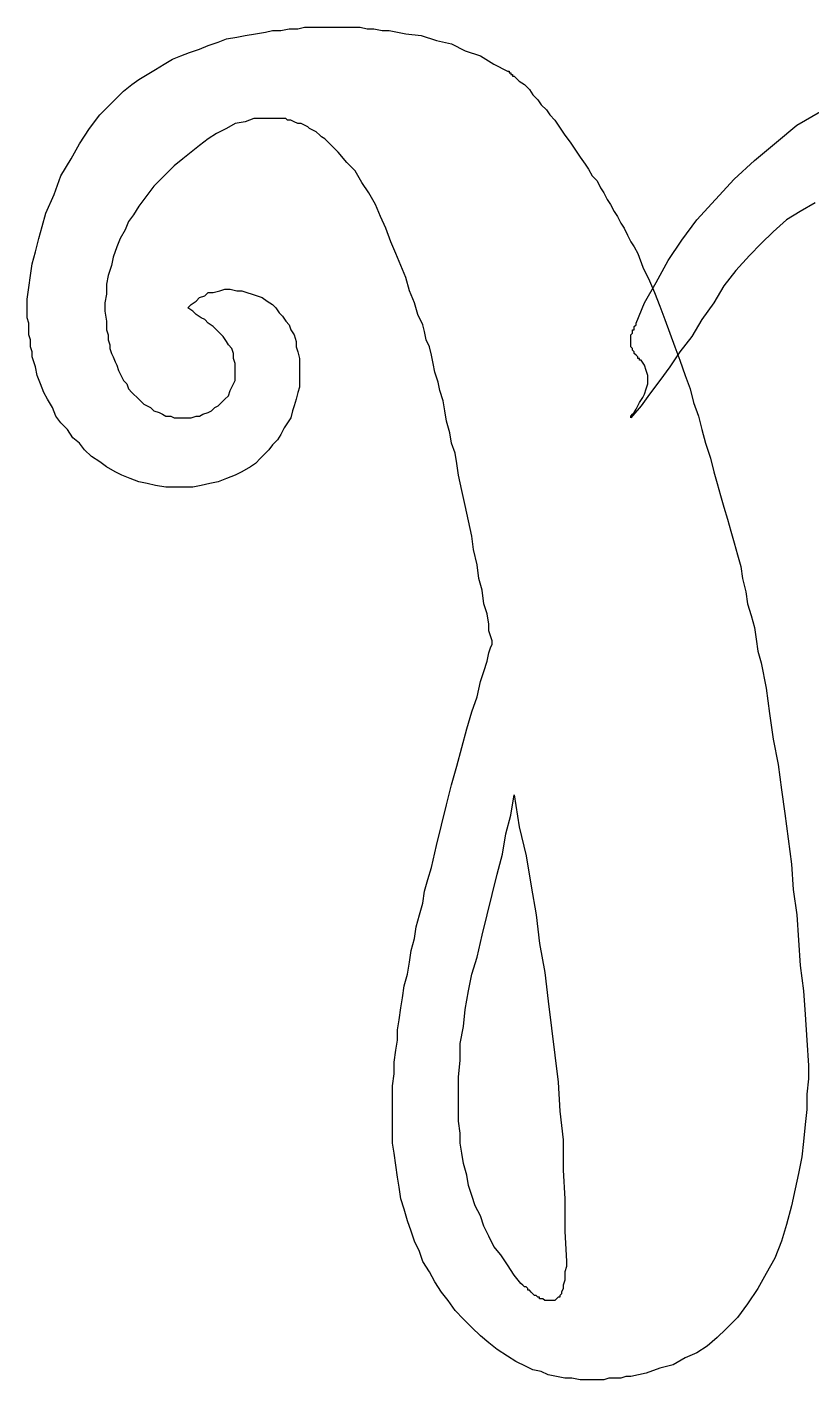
# Model space of a CAD drawing. Extents: x -3.57 to 4.11, y -0.34 to 0.79.
# Drawn here: x 1.464 to 1.917, y -0.034 to 0.747 of the extents above; entities that cross this region are included whole.
import ezdxf

# ---------------------------------------------------------------- set-up
doc = ezdxf.new("R2010")
doc.units = 0

msp = doc.modelspace()

# ---------------------------------------------------------------- linework, layer by layer
at = {"color": 0}
for p, q in [((1.585449, 0.741211, 0.5), (1.590332, 0.742188, 0.5)), ((1.590332, 0.742188, 0.5), (1.596191, 0.743164, 0.5)), ((1.596191, 0.743164, 0.5), (1.602051, 0.744141, 0.5)), ((1.602051, 0.744141, 0.5), (1.605957, 0.745117, 0.5)), ((1.605957, 0.745117, 0.5), (1.61084, 0.745117, 0.5)), ((1.61084, 0.745117, 0.5), (1.615723, 0.746094, 0.5)), ((1.615723, 0.746094, 0.5), (1.620605, 0.746094, 0.5)), ((1.620605, 0.746094, 0.5), (1.624512, 0.74707, 0.5)), ((1.624512, 0.74707, 0.5), (1.629395, 0.74707, 0.5)), ((1.629395, 0.74707, 0.5), (1.634277, 0.74707, 0.5)), ((1.634277, 0.74707, 0.5), (1.63916, 0.74707, 0.5)), ((1.63916, 0.74707, 0.5), (1.644043, 0.74707, 0.5)), ((1.644043, 0.74707, 0.5), (1.647949, 0.74707, 0.5)), ((1.647949, 0.74707, 0.5), (1.651855, 0.74707, 0.5)), ((1.651855, 0.74707, 0.5), (1.656738, 0.74707, 0.5)), ((1.656738, 0.74707, 0.5), (1.660645, 0.746094, 0.5)), ((1.660645, 0.746094, 0.5), (1.664551, 0.746094, 0.5)), ((1.664551, 0.746094, 0.5), (1.669434, 0.745117, 0.5)), ((1.669434, 0.745117, 0.5), (1.67334, 0.745117, 0.5)), ((1.67334, 0.745117, 0.5), (1.683105, 0.743164, 0.5)), ((1.683105, 0.743164, 0.5), (1.691895, 0.742188, 0.5)), ((1.691895, 0.742188, 0.5), (1.700684, 0.739258, 0.5)), ((1.558105, 0.732422, 0.5), (1.563965, 0.734375, 0.5)), ((1.563965, 0.734375, 0.5), (1.568848, 0.736328, 0.5)), ((1.568848, 0.736328, 0.5), (1.574707, 0.738281, 0.5)), ((1.574707, 0.738281, 0.5), (1.57959, 0.740234, 0.5)), ((1.57959, 0.740234, 0.5), (1.585449, 0.741211, 0.5)), ((1.700684, 0.739258, 0.5), (1.709473, 0.737305, 0.5)), ((1.709473, 0.737305, 0.5), (1.717285, 0.733398, 0.5)), ((1.543457, 0.725586, 0.5), (1.54834, 0.728516, 0.5)), ((1.54834, 0.728516, 0.5), (1.553223, 0.730469, 0.5)), ((1.553223, 0.730469, 0.5), (1.558105, 0.732422, 0.5)), ((1.717285, 0.733398, 0.5), (1.726074, 0.730469, 0.5)), ((1.726074, 0.730469, 0.5), (1.733887, 0.725586, 0.5)), ((1.528809, 0.716797, 0.5), (1.533691, 0.719727, 0.5)), ((1.533691, 0.719727, 0.5), (1.538574, 0.722656, 0.5)), ((1.538574, 0.722656, 0.5), (1.543457, 0.725586, 0.5)), ((1.733887, 0.725586, 0.5), (1.741699, 0.72168, 0.5)), ((1.741699, 0.72168, 0.5), (1.741699, 0.72168, 0.5)), ((1.741699, 0.72168, 0.5), (1.741699, 0.72168, 0.5)), ((1.741699, 0.72168, 0.5), (1.742676, 0.72168, 0.5)), ((1.742676, 0.72168, 0.5), (1.742676, 0.720703, 0.5)), ((1.742676, 0.720703, 0.5), (1.742676, 0.720703, 0.5)), ((1.742676, 0.720703, 0.5), (1.743652, 0.720703, 0.5)), ((1.743652, 0.720703, 0.5), (1.743652, 0.719727, 0.5)), ((1.743652, 0.720703, 0.5), (1.743652, 0.720703, 0.5)), ((1.743652, 0.719727, 0.5), (1.744629, 0.719727, 0.5)), ((1.744629, 0.719727, 0.5), (1.744629, 0.71875, 0.5)), ((1.744629, 0.719727, 0.5), (1.744629, 0.719727, 0.5)), ((1.744629, 0.71875, 0.5), (1.745605, 0.71875, 0.5)), ((1.745605, 0.71875, 0.5), (1.745605, 0.71875, 0.5)), ((1.745605, 0.71875, 0.5), (1.748535, 0.71582, 0.5)), ((1.52002, 0.709961, 0.5), (1.524902, 0.713867, 0.5)), ((1.524902, 0.713867, 0.5), (1.528809, 0.716797, 0.5)), ((1.748535, 0.71582, 0.5), (1.751465, 0.713867, 0.5)), ((1.751465, 0.713867, 0.5), (1.754395, 0.710938, 0.5)), ((1.754395, 0.710938, 0.5), (1.756348, 0.708008, 0.5)), ((1.506348, 0.696289, 0.5), (1.513184, 0.703125, 0.5)), ((1.513184, 0.703125, 0.5), (1.52002, 0.709961, 0.5)), ((1.756348, 0.708008, 0.5), (1.759277, 0.705078, 0.5)), ((1.759277, 0.705078, 0.5), (1.76123, 0.702148, 0.5)), ((1.500488, 0.688477, 0.5), (1.506348, 0.696289, 0.5)), ((1.76123, 0.702148, 0.5), (1.76416, 0.699219, 0.5)), ((1.76416, 0.699219, 0.5), (1.766113, 0.696289, 0.5)), ((1.766113, 0.696289, 0.5), (1.769043, 0.693359, 0.5)), ((1.908691, 0.69043, 0.5), (1.922363, 0.698242, 0.5)), ((1.494629, 0.679688, 0.5), (1.500488, 0.688477, 0.5)), ((1.57959, 0.688477, 0.5), (1.57373, 0.685547, 0.5)), ((1.584473, 0.691406, 0.5), (1.57959, 0.688477, 0.5)), ((1.590332, 0.692383, 0.5), (1.584473, 0.691406, 0.5)), ((1.595215, 0.694336, 0.5), (1.590332, 0.692383, 0.5)), ((1.601074, 0.694336, 0.5), (1.595215, 0.694336, 0.5)), ((1.605957, 0.694336, 0.5), (1.601074, 0.694336, 0.5)), ((1.611816, 0.694336, 0.5), (1.605957, 0.694336, 0.5)), ((1.61377, 0.694336, 0.5), (1.611816, 0.694336, 0.5)), ((1.614746, 0.693359, 0.5), (1.61377, 0.694336, 0.5)), ((1.616699, 0.693359, 0.5), (1.614746, 0.693359, 0.5)), ((1.618652, 0.692383, 0.5), (1.616699, 0.693359, 0.5)), ((1.620605, 0.691406, 0.5), (1.618652, 0.692383, 0.5)), ((1.622559, 0.691406, 0.5), (1.620605, 0.691406, 0.5)), ((1.624512, 0.69043, 0.5), (1.622559, 0.691406, 0.5)), ((1.626465, 0.689453, 0.5), (1.624512, 0.69043, 0.5)), ((1.627441, 0.688477, 0.5), (1.626465, 0.689453, 0.5)), ((1.629395, 0.6875, 0.5), (1.627441, 0.688477, 0.5)), ((1.631348, 0.686523, 0.5), (1.629395, 0.6875, 0.5)), ((1.769043, 0.693359, 0.5), (1.770996, 0.69043, 0.5)), ((1.770996, 0.69043, 0.5), (1.772949, 0.6875, 0.5)), ((1.772949, 0.6875, 0.5), (1.774902, 0.68457, 0.5)), ((1.896973, 0.680664, 0.5), (1.908691, 0.69043, 0.5)), ((1.489746, 0.670898, 0.5), (1.494629, 0.679688, 0.5)), ((1.568848, 0.682617, 0.5), (1.563965, 0.678711, 0.5)), ((1.57373, 0.685547, 0.5), (1.568848, 0.682617, 0.5)), ((1.633301, 0.68457, 0.5), (1.631348, 0.686523, 0.5)), ((1.634277, 0.683594, 0.5), (1.633301, 0.68457, 0.5)), ((1.63623, 0.682617, 0.5), (1.634277, 0.683594, 0.5)), ((1.637207, 0.681641, 0.5), (1.63623, 0.682617, 0.5)), ((1.63916, 0.679688, 0.5), (1.637207, 0.681641, 0.5)), ((1.644043, 0.674805, 0.5), (1.63916, 0.679688, 0.5)), ((1.774902, 0.68457, 0.5), (1.777832, 0.680664, 0.5)), ((1.777832, 0.680664, 0.5), (1.779785, 0.677734, 0.5)), ((1.884277, 0.669922, 0.5), (1.896973, 0.680664, 0.5)), ((1.559082, 0.674805, 0.5), (1.554199, 0.670898, 0.5)), ((1.563965, 0.678711, 0.5), (1.559082, 0.674805, 0.5)), ((1.648926, 0.668945, 0.5), (1.644043, 0.674805, 0.5)), ((1.779785, 0.677734, 0.5), (1.781738, 0.674805, 0.5)), ((1.781738, 0.674805, 0.5), (1.783691, 0.671875, 0.5)), ((1.783691, 0.671875, 0.5), (1.786621, 0.667969, 0.5)), ((1.483887, 0.661133, 0.5), (1.489746, 0.670898, 0.5)), ((1.549316, 0.666992, 0.5), (1.54541, 0.663086, 0.5)), ((1.554199, 0.670898, 0.5), (1.549316, 0.666992, 0.5)), ((1.653809, 0.664063, 0.5), (1.648926, 0.668945, 0.5)), ((1.657715, 0.657227, 0.5), (1.653809, 0.664063, 0.5)), ((1.786621, 0.667969, 0.5), (1.788574, 0.665039, 0.5)), ((1.788574, 0.665039, 0.5), (1.790527, 0.661133, 0.5)), ((1.872559, 0.65918, 0.5), (1.884277, 0.669922, 0.5)), ((1.47998, 0.650391, 0.5), (1.483887, 0.661133, 0.5)), ((1.541504, 0.65918, 0.5), (1.537598, 0.655273, 0.5)), ((1.54541, 0.663086, 0.5), (1.541504, 0.65918, 0.5)), ((1.661621, 0.651367, 0.5), (1.657715, 0.657227, 0.5)), ((1.790527, 0.661133, 0.5), (1.793457, 0.658203, 0.5)), ((1.793457, 0.658203, 0.5), (1.79541, 0.654297, 0.5)), ((1.861816, 0.647461, 0.5), (1.872559, 0.65918, 0.5)), ((1.475098, 0.639648, 0.5), (1.47998, 0.650391, 0.5)), ((1.534668, 0.651367, 0.5), (1.531738, 0.647461, 0.5)), ((1.537598, 0.655273, 0.5), (1.534668, 0.651367, 0.5)), ((1.665527, 0.644531, 0.5), (1.661621, 0.651367, 0.5)), ((1.79541, 0.654297, 0.5), (1.797363, 0.651367, 0.5)), ((1.797363, 0.651367, 0.5), (1.799316, 0.647461, 0.5)), ((1.528809, 0.643555, 0.5), (1.525879, 0.638672, 0.5)), ((1.531738, 0.647461, 0.5), (1.528809, 0.643555, 0.5)), ((1.668457, 0.637695, 0.5), (1.665527, 0.644531, 0.5)), ((1.799316, 0.647461, 0.5), (1.80127, 0.644531, 0.5)), ((1.80127, 0.644531, 0.5), (1.803223, 0.640625, 0.5)), ((1.803223, 0.640625, 0.5), (1.805176, 0.637695, 0.5)), ((1.851074, 0.635742, 0.5), (1.861816, 0.647461, 0.5)), ((1.910645, 0.640625, 0.5), (1.902832, 0.635742, 0.5)), ((1.919434, 0.645508, 0.5), (1.910645, 0.640625, 0.5)), ((1.473145, 0.631836, 0.5), (1.475098, 0.639648, 0.5)), ((1.522949, 0.634766, 0.5), (1.520996, 0.629883, 0.5)), ((1.525879, 0.638672, 0.5), (1.522949, 0.634766, 0.5)), ((1.671387, 0.630859, 0.5), (1.668457, 0.637695, 0.5)), ((1.805176, 0.637695, 0.5), (1.807129, 0.633789, 0.5)), ((1.807129, 0.633789, 0.5), (1.809082, 0.630859, 0.5)), ((1.842285, 0.624023, 0.5), (1.851074, 0.635742, 0.5)), ((1.902832, 0.635742, 0.5), (1.89502, 0.628906, 0.5)), ((1.469238, 0.617188, 0.5), (1.471191, 0.625, 0.5)), ((1.471191, 0.625, 0.5), (1.473145, 0.631836, 0.5)), ((1.518066, 0.625, 0.5), (1.516113, 0.620117, 0.5)), ((1.520996, 0.629883, 0.5), (1.518066, 0.625, 0.5)), ((1.674316, 0.623047, 0.5), (1.671387, 0.630859, 0.5)), ((1.809082, 0.630859, 0.5), (1.811035, 0.626953, 0.5)), ((1.811035, 0.626953, 0.5), (1.812988, 0.623047, 0.5)), ((1.89502, 0.628906, 0.5), (1.888184, 0.62207, 0.5)), ((1.467285, 0.610352, 0.5), (1.469238, 0.617188, 0.5)), ((1.516113, 0.620117, 0.5), (1.51416, 0.614258, 0.5)), ((1.677246, 0.616211, 0.5), (1.674316, 0.623047, 0.5)), ((1.812988, 0.623047, 0.5), (1.814941, 0.620117, 0.5)), ((1.814941, 0.620117, 0.5), (1.816895, 0.616211, 0.5)), ((1.834473, 0.612305, 0.5), (1.842285, 0.624023, 0.5)), ((1.888184, 0.62207, 0.5), (1.881348, 0.615234, 0.5)), ((1.466309, 0.603516, 0.5), (1.467285, 0.610352, 0.5)), ((1.513184, 0.609375, 0.5), (1.51123, 0.603516, 0.5)), ((1.51416, 0.614258, 0.5), (1.513184, 0.609375, 0.5)), ((1.680176, 0.609375, 0.5), (1.677246, 0.616211, 0.5)), ((1.683105, 0.602539, 0.5), (1.680176, 0.609375, 0.5)), ((1.816895, 0.616211, 0.5), (1.819824, 0.608398, 0.5)), ((1.827637, 0.599609, 0.5), (1.834473, 0.612305, 0.5)), ((1.881348, 0.615234, 0.5), (1.873535, 0.606445, 0.5)), ((1.465332, 0.59668, 0.5), (1.466309, 0.603516, 0.5)), ((1.51123, 0.603516, 0.5), (1.510254, 0.598633, 0.5)), ((1.685059, 0.594727, 0.5), (1.683105, 0.602539, 0.5)), ((1.819824, 0.608398, 0.5), (1.82373, 0.600586, 0.5)), ((1.873535, 0.606445, 0.5), (1.866699, 0.597656, 0.5)), ((1.464355, 0.589844, 0.5), (1.465332, 0.59668, 0.5)), ((1.510254, 0.598633, 0.5), (1.510254, 0.592773, 0.5)), ((1.566895, 0.591797, 0.5), (1.568848, 0.59375, 0.5)), ((1.568848, 0.59375, 0.5), (1.571777, 0.59375, 0.5)), ((1.571777, 0.59375, 0.5), (1.575684, 0.594727, 0.5)), ((1.575684, 0.594727, 0.5), (1.578613, 0.595703, 0.5)), ((1.578613, 0.595703, 0.5), (1.581543, 0.595703, 0.5)), ((1.581543, 0.595703, 0.5), (1.585449, 0.594727, 0.5)), ((1.585449, 0.594727, 0.5), (1.588379, 0.594727, 0.5)), ((1.588379, 0.594727, 0.5), (1.591309, 0.59375, 0.5)), ((1.591309, 0.59375, 0.5), (1.594238, 0.592773, 0.5)), ((1.687988, 0.587891, 0.5), (1.685059, 0.594727, 0.5)), ((1.820801, 0.587891, 0.5), (1.827637, 0.599609, 0.5)), ((1.82373, 0.600586, 0.5), (1.82666, 0.59375, 0.5)), ((1.82666, 0.59375, 0.5), (1.82959, 0.585938, 0.5)), ((1.866699, 0.597656, 0.5), (1.86084, 0.587891, 0.5)), ((1.464355, 0.583008, 0.5), (1.464355, 0.589844, 0.5)), ((1.510254, 0.592773, 0.5), (1.509277, 0.587891, 0.5)), ((1.509277, 0.587891, 0.5), (1.509277, 0.583008, 0.5)), ((1.557129, 0.584961, 0.5), (1.559082, 0.586914, 0.5)), ((1.559082, 0.586914, 0.5), (1.562012, 0.588867, 0.5)), ((1.562012, 0.588867, 0.5), (1.563965, 0.59082, 0.5)), ((1.563965, 0.59082, 0.5), (1.566895, 0.591797, 0.5)), ((1.594238, 0.592773, 0.5), (1.597168, 0.591797, 0.5)), ((1.597168, 0.591797, 0.5), (1.600098, 0.59082, 0.5)), ((1.600098, 0.59082, 0.5), (1.603027, 0.588867, 0.5)), ((1.603027, 0.588867, 0.5), (1.605957, 0.586914, 0.5)), ((1.605957, 0.586914, 0.5), (1.60791, 0.584961, 0.5)), ((1.689941, 0.581055, 0.5), (1.687988, 0.587891, 0.5)), ((1.815918, 0.576172, 0.5), (1.820801, 0.587891, 0.5)), ((1.82959, 0.585938, 0.5), (1.83252, 0.578125, 0.5)), ((1.86084, 0.587891, 0.5), (1.854004, 0.578125, 0.5)), ((1.464355, 0.579102, 0.5), (1.464355, 0.583008, 0.5)), ((1.465332, 0.576172, 0.5), (1.464355, 0.579102, 0.5)), ((1.509277, 0.583008, 0.5), (1.510254, 0.577148, 0.5)), ((1.560059, 0.583008, 0.5), (1.557129, 0.584961, 0.5)), ((1.562012, 0.581055, 0.5), (1.560059, 0.583008, 0.5)), ((1.564941, 0.579102, 0.5), (1.562012, 0.581055, 0.5)), ((1.566895, 0.578125, 0.5), (1.564941, 0.579102, 0.5)), ((1.568848, 0.576172, 0.5), (1.566895, 0.578125, 0.5)), ((1.60791, 0.584961, 0.5), (1.609863, 0.582031, 0.5)), ((1.609863, 0.582031, 0.5), (1.611816, 0.580078, 0.5)), ((1.611816, 0.580078, 0.5), (1.61377, 0.577148, 0.5)), ((1.692871, 0.575195, 0.5), (1.689941, 0.581055, 0.5)), ((1.83252, 0.578125, 0.5), (1.835449, 0.570313, 0.5)), ((1.854004, 0.578125, 0.5), (1.848145, 0.568359, 0.5)), ((1.465332, 0.572266, 0.5), (1.465332, 0.576172, 0.5)), ((1.465332, 0.569336, 0.5), (1.465332, 0.572266, 0.5)), ((1.510254, 0.577148, 0.5), (1.510254, 0.572266, 0.5)), ((1.510254, 0.572266, 0.5), (1.51123, 0.569336, 0.5)), ((1.571777, 0.574219, 0.5), (1.568848, 0.576172, 0.5)), ((1.57373, 0.572266, 0.5), (1.571777, 0.574219, 0.5)), ((1.575684, 0.570313, 0.5), (1.57373, 0.572266, 0.5)), ((1.577637, 0.568359, 0.5), (1.575684, 0.570313, 0.5)), ((1.61377, 0.577148, 0.5), (1.615723, 0.575195, 0.5)), ((1.615723, 0.575195, 0.5), (1.616699, 0.572266, 0.5)), ((1.616699, 0.572266, 0.5), (1.618652, 0.569336, 0.5)), ((1.693848, 0.571289, 0.5), (1.692871, 0.575195, 0.5)), ((1.694824, 0.566406, 0.5), (1.693848, 0.571289, 0.5)), ((1.812988, 0.569336, 0.5), (1.813965, 0.570313, 0.5)), ((1.813965, 0.571289, 0.5), (1.813965, 0.572266, 0.5)), ((1.813965, 0.572266, 0.5), (1.814941, 0.572266, 0.5)), ((1.813965, 0.570313, 0.5), (1.813965, 0.571289, 0.5)), ((1.813965, 0.571289, 0.5), (1.813965, 0.571289, 0.5)), ((1.814941, 0.574219, 0.5), (1.815918, 0.575195, 0.5)), ((1.814941, 0.573242, 0.5), (1.814941, 0.574219, 0.5)), ((1.814941, 0.574219, 0.5), (1.814941, 0.574219, 0.5)), ((1.814941, 0.572266, 0.5), (1.814941, 0.573242, 0.5)), ((1.815918, 0.575195, 0.5), (1.815918, 0.576172, 0.5)), ((1.835449, 0.570313, 0.5), (1.838379, 0.5625, 0.5)), ((1.466309, 0.566406, 0.5), (1.465332, 0.569336, 0.5)), ((1.466309, 0.5625, 0.5), (1.466309, 0.566406, 0.5)), ((1.467285, 0.55957, 0.5), (1.466309, 0.5625, 0.5)), ((1.51123, 0.569336, 0.5), (1.51123, 0.566406, 0.5)), ((1.51123, 0.566406, 0.5), (1.512207, 0.563477, 0.5)), ((1.512207, 0.563477, 0.5), (1.512207, 0.561523, 0.5)), ((1.57959, 0.56543, 0.5), (1.577637, 0.568359, 0.5)), ((1.580566, 0.563477, 0.5), (1.57959, 0.56543, 0.5)), ((1.58252, 0.561523, 0.5), (1.580566, 0.563477, 0.5)), ((1.618652, 0.569336, 0.5), (1.619629, 0.56543, 0.5)), ((1.619629, 0.56543, 0.5), (1.619629, 0.5625, 0.5)), ((1.619629, 0.5625, 0.5), (1.620605, 0.55957, 0.5)), ((1.696777, 0.5625, 0.5), (1.694824, 0.566406, 0.5)), ((1.697754, 0.557617, 0.5), (1.696777, 0.5625, 0.5)), ((1.812988, 0.568359, 0.5), (1.812988, 0.569336, 0.5)), ((1.812988, 0.568359, 0.5), (1.812988, 0.568359, 0.5)), ((1.812988, 0.567383, 0.5), (1.812988, 0.568359, 0.5)), ((1.812988, 0.566406, 0.5), (1.812988, 0.567383, 0.5)), ((1.812988, 0.56543, 0.5), (1.812988, 0.566406, 0.5)), ((1.812988, 0.566406, 0.5), (1.812988, 0.566406, 0.5)), ((1.812988, 0.564453, 0.5), (1.812988, 0.56543, 0.5)), ((1.812988, 0.563477, 0.5), (1.812988, 0.564453, 0.5)), ((1.812988, 0.564453, 0.5), (1.812988, 0.564453, 0.5)), ((1.812988, 0.5625, 0.5), (1.812988, 0.563477, 0.5)), ((1.813965, 0.561523, 0.5), (1.812988, 0.5625, 0.5)), ((1.838379, 0.5625, 0.5), (1.841309, 0.554688, 0.5)), ((1.848145, 0.568359, 0.5), (1.841309, 0.55957, 0.5)), ((1.467285, 0.556641, 0.5), (1.467285, 0.55957, 0.5)), ((1.469238, 0.550781, 0.5), (1.467285, 0.556641, 0.5)), ((1.512207, 0.561523, 0.5), (1.513184, 0.558594, 0.5)), ((1.513184, 0.558594, 0.5), (1.51416, 0.556641, 0.5)), ((1.51416, 0.556641, 0.5), (1.515137, 0.553711, 0.5)), ((1.583496, 0.558594, 0.5), (1.58252, 0.561523, 0.5)), ((1.583496, 0.555664, 0.5), (1.583496, 0.558594, 0.5)), ((1.584473, 0.552734, 0.5), (1.583496, 0.555664, 0.5)), ((1.620605, 0.55957, 0.5), (1.621582, 0.555664, 0.5)), ((1.621582, 0.555664, 0.5), (1.621582, 0.552734, 0.5)), ((1.69873, 0.552734, 0.5), (1.697754, 0.557617, 0.5)), ((1.813965, 0.560547, 0.5), (1.813965, 0.561523, 0.5)), ((1.813965, 0.561523, 0.5), (1.813965, 0.561523, 0.5)), ((1.814941, 0.55957, 0.5), (1.813965, 0.560547, 0.5)), ((1.814941, 0.558594, 0.5), (1.814941, 0.55957, 0.5)), ((1.815918, 0.557617, 0.5), (1.814941, 0.558594, 0.5)), ((1.816895, 0.556641, 0.5), (1.815918, 0.557617, 0.5)), ((1.815918, 0.557617, 0.5), (1.815918, 0.557617, 0.5)), ((1.816895, 0.555664, 0.5), (1.816895, 0.556641, 0.5)), ((1.817871, 0.555664, 0.5), (1.816895, 0.555664, 0.5)), ((1.817871, 0.554688, 0.5), (1.817871, 0.555664, 0.5)), ((1.818848, 0.554688, 0.5), (1.817871, 0.554688, 0.5)), ((1.820801, 0.551758, 0.5), (1.818848, 0.554688, 0.5)), ((1.841309, 0.55957, 0.5), (1.835449, 0.550781, 0.5)), ((1.841309, 0.554688, 0.5), (1.844238, 0.545898, 0.5)), ((1.470215, 0.545898, 0.5), (1.469238, 0.550781, 0.5)), ((1.515137, 0.553711, 0.5), (1.516113, 0.551758, 0.5)), ((1.516113, 0.551758, 0.5), (1.51709, 0.548828, 0.5)), ((1.51709, 0.548828, 0.5), (1.518066, 0.546875, 0.5)), ((1.518066, 0.546875, 0.5), (1.519043, 0.544922, 0.5)), ((1.584473, 0.550781, 0.5), (1.584473, 0.552734, 0.5)), ((1.584473, 0.547852, 0.5), (1.584473, 0.550781, 0.5)), ((1.584473, 0.545898, 0.5), (1.584473, 0.547852, 0.5)), ((1.621582, 0.552734, 0.5), (1.621582, 0.549805, 0.5)), ((1.621582, 0.549805, 0.5), (1.621582, 0.546875, 0.5)), ((1.621582, 0.546875, 0.5), (1.621582, 0.542969, 0.5)), ((1.699707, 0.547852, 0.5), (1.69873, 0.552734, 0.5)), ((1.70166, 0.541992, 0.5), (1.699707, 0.547852, 0.5)), ((1.821777, 0.548828, 0.5), (1.820801, 0.551758, 0.5)), ((1.822754, 0.545898, 0.5), (1.821777, 0.548828, 0.5)), ((1.835449, 0.550781, 0.5), (1.82959, 0.542969, 0.5)), ((1.472168, 0.541016, 0.5), (1.470215, 0.545898, 0.5)), ((1.474121, 0.536133, 0.5), (1.472168, 0.541016, 0.5)), ((1.519043, 0.544922, 0.5), (1.52002, 0.542969, 0.5)), ((1.52002, 0.542969, 0.5), (1.521973, 0.541016, 0.5)), ((1.521973, 0.541016, 0.5), (1.522949, 0.538086, 0.5)), ((1.581543, 0.537109, 0.5), (1.58252, 0.539063, 0.5)), ((1.58252, 0.539063, 0.5), (1.583496, 0.541016, 0.5)), ((1.583496, 0.541016, 0.5), (1.584473, 0.542969, 0.5)), ((1.584473, 0.542969, 0.5), (1.584473, 0.545898, 0.5)), ((1.621582, 0.539063, 0.5), (1.620605, 0.536133, 0.5)), ((1.621582, 0.542969, 0.5), (1.621582, 0.539063, 0.5)), ((1.702637, 0.537109, 0.5), (1.70166, 0.541992, 0.5)), ((1.821777, 0.538086, 0.5), (1.822754, 0.541016, 0.5)), ((1.822754, 0.543945, 0.5), (1.822754, 0.545898, 0.5)), ((1.822754, 0.541016, 0.5), (1.822754, 0.543945, 0.5)), ((1.82959, 0.542969, 0.5), (1.82373, 0.535156, 0.5)), ((1.844238, 0.545898, 0.5), (1.847168, 0.538086, 0.5)), ((1.476074, 0.532227, 0.5), (1.474121, 0.536133, 0.5)), ((1.479004, 0.527344, 0.5), (1.476074, 0.532227, 0.5)), ((1.522949, 0.538086, 0.5), (1.524902, 0.536133, 0.5)), ((1.524902, 0.536133, 0.5), (1.525879, 0.535156, 0.5)), ((1.525879, 0.535156, 0.5), (1.527832, 0.533203, 0.5)), ((1.527832, 0.533203, 0.5), (1.529785, 0.53125, 0.5)), ((1.529785, 0.53125, 0.5), (1.531738, 0.529297, 0.5)), ((1.57666, 0.530273, 0.5), (1.578613, 0.532227, 0.5)), ((1.578613, 0.532227, 0.5), (1.580566, 0.53418, 0.5)), ((1.580566, 0.53418, 0.5), (1.581543, 0.537109, 0.5)), ((1.619629, 0.532227, 0.5), (1.618652, 0.52832, 0.5)), ((1.620605, 0.536133, 0.5), (1.619629, 0.532227, 0.5)), ((1.70459, 0.53125, 0.5), (1.702637, 0.537109, 0.5)), ((1.705566, 0.525391, 0.5), (1.70459, 0.53125, 0.5)), ((1.817871, 0.530273, 0.5), (1.819824, 0.533203, 0.5)), ((1.82373, 0.535156, 0.5), (1.818848, 0.52832, 0.5)), ((1.819824, 0.533203, 0.5), (1.820801, 0.535156, 0.5)), ((1.820801, 0.535156, 0.5), (1.821777, 0.538086, 0.5)), ((1.847168, 0.538086, 0.5), (1.849121, 0.530273, 0.5)), ((1.480957, 0.522461, 0.5), (1.479004, 0.527344, 0.5)), ((1.531738, 0.529297, 0.5), (1.533691, 0.52832, 0.5)), ((1.533691, 0.52832, 0.5), (1.535645, 0.527344, 0.5)), ((1.535645, 0.527344, 0.5), (1.537598, 0.525391, 0.5)), ((1.537598, 0.525391, 0.5), (1.540527, 0.524414, 0.5)), ((1.540527, 0.524414, 0.5), (1.54248, 0.523438, 0.5)), ((1.54248, 0.523438, 0.5), (1.544434, 0.522461, 0.5)), ((1.563965, 0.522461, 0.5), (1.565918, 0.523438, 0.5)), ((1.565918, 0.523438, 0.5), (1.568848, 0.524414, 0.5)), ((1.568848, 0.524414, 0.5), (1.570801, 0.525391, 0.5)), ((1.570801, 0.525391, 0.5), (1.572754, 0.527344, 0.5)), ((1.572754, 0.527344, 0.5), (1.574707, 0.52832, 0.5)), ((1.574707, 0.52832, 0.5), (1.57666, 0.530273, 0.5)), ((1.617676, 0.525391, 0.5), (1.616699, 0.521484, 0.5)), ((1.618652, 0.52832, 0.5), (1.617676, 0.525391, 0.5)), ((1.706543, 0.519531, 0.5), (1.705566, 0.525391, 0.5)), ((1.818848, 0.52832, 0.5), (1.812988, 0.521484, 0.5)), ((1.812988, 0.522461, 0.5), (1.813965, 0.523438, 0.5)), ((1.813965, 0.523438, 0.5), (1.814941, 0.524414, 0.5)), ((1.814941, 0.524414, 0.5), (1.815918, 0.526367, 0.5)), ((1.815918, 0.526367, 0.5), (1.816895, 0.52832, 0.5)), ((1.816895, 0.52832, 0.5), (1.817871, 0.530273, 0.5)), ((1.849121, 0.530273, 0.5), (1.852051, 0.522461, 0.5)), ((1.483887, 0.518555, 0.5), (1.480957, 0.522461, 0.5)), ((1.487793, 0.514648, 0.5), (1.483887, 0.518555, 0.5)), ((1.544434, 0.522461, 0.5), (1.547363, 0.522461, 0.5)), ((1.547363, 0.522461, 0.5), (1.549316, 0.521484, 0.5)), ((1.549316, 0.521484, 0.5), (1.552246, 0.521484, 0.5)), ((1.552246, 0.521484, 0.5), (1.554199, 0.521484, 0.5)), ((1.554199, 0.521484, 0.5), (1.557129, 0.521484, 0.5)), ((1.557129, 0.521484, 0.5), (1.559082, 0.521484, 0.5)), ((1.559082, 0.521484, 0.5), (1.562012, 0.522461, 0.5)), ((1.562012, 0.522461, 0.5), (1.563965, 0.522461, 0.5)), ((1.612793, 0.515625, 0.5), (1.61084, 0.511719, 0.5)), ((1.614746, 0.518555, 0.5), (1.612793, 0.515625, 0.5)), ((1.616699, 0.521484, 0.5), (1.614746, 0.518555, 0.5)), ((1.708496, 0.512695, 0.5), (1.706543, 0.519531, 0.5)), ((1.812988, 0.521484, 0.5), (1.812988, 0.522461, 0.5)), ((1.812988, 0.521484, 0.5), (1.812988, 0.521484, 0.5)), ((1.852051, 0.522461, 0.5), (1.854004, 0.514648, 0.5)), ((1.490723, 0.509766, 0.5), (1.487793, 0.514648, 0.5)), ((1.494629, 0.506836, 0.5), (1.490723, 0.509766, 0.5)), ((1.608887, 0.508789, 0.5), (1.605957, 0.505859, 0.5)), ((1.61084, 0.511719, 0.5), (1.608887, 0.508789, 0.5)), ((1.709473, 0.506836, 0.5), (1.708496, 0.512695, 0.5)), ((1.854004, 0.514648, 0.5), (1.855957, 0.506836, 0.5)), ((1.497559, 0.50293, 0.5), (1.494629, 0.506836, 0.5)), ((1.501465, 0.499023, 0.5), (1.497559, 0.50293, 0.5)), ((1.601074, 0.5, 0.5), (1.599121, 0.498047, 0.5)), ((1.604004, 0.50293, 0.5), (1.601074, 0.5, 0.5)), ((1.605957, 0.505859, 0.5), (1.604004, 0.50293, 0.5)), ((1.711426, 0.500977, 0.5), (1.709473, 0.506836, 0.5)), ((1.712402, 0.495117, 0.5), (1.711426, 0.500977, 0.5)), ((1.855957, 0.506836, 0.5), (1.858887, 0.498047, 0.5)), ((1.506348, 0.496094, 0.5), (1.501465, 0.499023, 0.5)), ((1.510254, 0.493164, 0.5), (1.506348, 0.496094, 0.5)), ((1.515137, 0.490234, 0.5), (1.510254, 0.493164, 0.5)), ((1.593262, 0.493164, 0.5), (1.588379, 0.490234, 0.5)), ((1.596191, 0.495117, 0.5), (1.593262, 0.493164, 0.5)), ((1.599121, 0.498047, 0.5), (1.596191, 0.495117, 0.5)), ((1.713379, 0.488281, 0.5), (1.712402, 0.495117, 0.5)), ((1.858887, 0.498047, 0.5), (1.86084, 0.490234, 0.5)), ((1.519043, 0.488281, 0.5), (1.515137, 0.490234, 0.5)), ((1.523926, 0.486328, 0.5), (1.519043, 0.488281, 0.5)), ((1.528809, 0.484375, 0.5), (1.523926, 0.486328, 0.5)), ((1.533691, 0.483398, 0.5), (1.528809, 0.484375, 0.5)), ((1.574707, 0.484375, 0.5), (1.569824, 0.483398, 0.5)), ((1.57959, 0.486328, 0.5), (1.574707, 0.484375, 0.5)), ((1.584473, 0.488281, 0.5), (1.57959, 0.486328, 0.5)), ((1.588379, 0.490234, 0.5), (1.584473, 0.488281, 0.5)), ((1.715332, 0.479492, 0.5), (1.713379, 0.488281, 0.5)), ((1.86084, 0.490234, 0.5), (1.862793, 0.483398, 0.5)), ((1.538574, 0.482422, 0.5), (1.533691, 0.483398, 0.5)), ((1.544434, 0.481445, 0.5), (1.538574, 0.482422, 0.5)), ((1.549316, 0.481445, 0.5), (1.544434, 0.481445, 0.5)), ((1.554199, 0.481445, 0.5), (1.549316, 0.481445, 0.5)), ((1.560059, 0.481445, 0.5), (1.554199, 0.481445, 0.5)), ((1.564941, 0.482422, 0.5), (1.560059, 0.481445, 0.5)), ((1.569824, 0.483398, 0.5), (1.564941, 0.482422, 0.5)), ((1.717285, 0.470703, 0.5), (1.715332, 0.479492, 0.5)), ((1.862793, 0.483398, 0.5), (1.864746, 0.476563, 0.5)), ((1.864746, 0.476563, 0.5), (1.866699, 0.469727, 0.5)), ((1.719238, 0.461914, 0.5), (1.717285, 0.470703, 0.5)), ((1.866699, 0.469727, 0.5), (1.868652, 0.462891, 0.5)), ((1.721191, 0.453125, 0.5), (1.719238, 0.461914, 0.5)), ((1.868652, 0.462891, 0.5), (1.870605, 0.456055, 0.5)), ((1.722168, 0.445313, 0.5), (1.721191, 0.453125, 0.5)), ((1.870605, 0.456055, 0.5), (1.872559, 0.449219, 0.5)), ((1.724121, 0.436523, 0.5), (1.722168, 0.445313, 0.5)), ((1.872559, 0.449219, 0.5), (1.874512, 0.442383, 0.5)), ((1.874512, 0.442383, 0.5), (1.876465, 0.435547, 0.5)), ((1.725098, 0.428711, 0.5), (1.724121, 0.436523, 0.5)), ((1.876465, 0.435547, 0.5), (1.877441, 0.428711, 0.5)), ((1.727051, 0.421875, 0.5), (1.725098, 0.428711, 0.5)), ((1.728027, 0.414063, 0.5), (1.727051, 0.421875, 0.5)), ((1.877441, 0.428711, 0.5), (1.879395, 0.420898, 0.5)), ((1.72998, 0.408203, 0.5), (1.728027, 0.414063, 0.5)), ((1.879395, 0.420898, 0.5), (1.880371, 0.414063, 0.5)), ((1.880371, 0.414063, 0.5), (1.882324, 0.407227, 0.5)), ((1.730957, 0.402344, 0.5), (1.72998, 0.408203, 0.5)), ((1.882324, 0.407227, 0.5), (1.884277, 0.400391, 0.5)), ((1.730957, 0.398438, 0.5), (1.730957, 0.402344, 0.5)), ((1.731934, 0.395508, 0.5), (1.730957, 0.398438, 0.5)), ((1.884277, 0.400391, 0.5), (1.885254, 0.393555, 0.5)), ((1.73291, 0.392578, 0.5), (1.731934, 0.395508, 0.5)), ((1.731934, 0.388672, 0.5), (1.73291, 0.390625, 0.5)), ((1.73291, 0.391602, 0.5), (1.73291, 0.392578, 0.5)), ((1.73291, 0.390625, 0.5), (1.73291, 0.391602, 0.5)), ((1.73291, 0.390625, 0.5), (1.73291, 0.390625, 0.5)), ((1.885254, 0.393555, 0.5), (1.88623, 0.386719, 0.5)), ((1.72998, 0.380859, 0.5), (1.730957, 0.385742, 0.5)), ((1.730957, 0.385742, 0.5), (1.731934, 0.388672, 0.5)), ((1.88623, 0.386719, 0.5), (1.888184, 0.379883, 0.5)), ((1.726074, 0.369141, 0.5), (1.728027, 0.375, 0.5)), ((1.728027, 0.375, 0.5), (1.72998, 0.380859, 0.5)), ((1.888184, 0.379883, 0.5), (1.891113, 0.365234, 0.5)), ((1.724121, 0.360352, 0.5), (1.726074, 0.369141, 0.5)), ((1.721191, 0.351563, 0.5), (1.724121, 0.360352, 0.5)), ((1.891113, 0.365234, 0.5), (1.893066, 0.350586, 0.5)), ((1.718262, 0.341797, 0.5), (1.721191, 0.351563, 0.5)), ((1.893066, 0.350586, 0.5), (1.89502, 0.335938, 0.5)), ((1.715332, 0.331055, 0.5), (1.718262, 0.341797, 0.5)), ((1.89502, 0.335938, 0.5), (1.897949, 0.321289, 0.5)), ((1.712402, 0.320313, 0.5), (1.715332, 0.331055, 0.5)), ((1.709473, 0.30957, 0.5), (1.712402, 0.320313, 0.5)), ((1.897949, 0.321289, 0.5), (1.899902, 0.306641, 0.5)), ((1.706543, 0.297852, 0.5), (1.709473, 0.30957, 0.5)), ((1.899902, 0.306641, 0.5), (1.901855, 0.292969, 0.5)), ((1.703613, 0.286133, 0.5), (1.706543, 0.297852, 0.5)), ((1.743652, 0.291992, 0.5), (1.745605, 0.303711, 0.5)), ((1.745605, 0.303711, 0.5), (1.748535, 0.285156, 0.5)), ((1.740723, 0.28125, 0.5), (1.743652, 0.291992, 0.5)), ((1.901855, 0.292969, 0.5), (1.903809, 0.27832, 0.5)), ((1.700684, 0.274414, 0.5), (1.703613, 0.286133, 0.5)), ((1.73877, 0.269531, 0.5), (1.740723, 0.28125, 0.5)), ((1.748535, 0.285156, 0.5), (1.752441, 0.268555, 0.5)), ((1.697754, 0.261719, 0.5), (1.700684, 0.274414, 0.5)), ((1.903809, 0.27832, 0.5), (1.905762, 0.263672, 0.5)), ((1.73584, 0.257813, 0.5), (1.73877, 0.269531, 0.5)), ((1.752441, 0.268555, 0.5), (1.755371, 0.250977, 0.5)), ((1.695801, 0.254883, 0.5), (1.697754, 0.261719, 0.5)), ((1.73291, 0.246094, 0.5), (1.73584, 0.257813, 0.5)), ((1.905762, 0.263672, 0.5), (1.906738, 0.249023, 0.5)), ((1.693848, 0.248047, 0.5), (1.695801, 0.254883, 0.5)), ((1.755371, 0.250977, 0.5), (1.758301, 0.234375, 0.5)), ((1.692871, 0.241211, 0.5), (1.693848, 0.248047, 0.5)), ((1.72998, 0.234375, 0.5), (1.73291, 0.246094, 0.5)), ((1.906738, 0.249023, 0.5), (1.908691, 0.234375, 0.5)), ((1.688965, 0.227539, 0.5), (1.690918, 0.234375, 0.5)), ((1.690918, 0.234375, 0.5), (1.692871, 0.241211, 0.5)), ((1.727051, 0.222656, 0.5), (1.72998, 0.234375, 0.5)), ((1.758301, 0.234375, 0.5), (1.760254, 0.217773, 0.5)), ((1.908691, 0.234375, 0.5), (1.909668, 0.219727, 0.5)), ((1.687988, 0.220703, 0.5), (1.688965, 0.227539, 0.5)), ((1.686035, 0.213867, 0.5), (1.687988, 0.220703, 0.5)), ((1.724121, 0.209961, 0.5), (1.727051, 0.222656, 0.5)), ((1.909668, 0.219727, 0.5), (1.910645, 0.205078, 0.5)), ((1.685059, 0.207031, 0.5), (1.686035, 0.213867, 0.5)), ((1.760254, 0.217773, 0.5), (1.763184, 0.201172, 0.5)), ((1.684082, 0.200195, 0.5), (1.685059, 0.207031, 0.5)), ((1.721191, 0.200195, 0.5), (1.724121, 0.209961, 0.5)), ((1.910645, 0.205078, 0.5), (1.912598, 0.19043, 0.5)), ((1.682129, 0.193359, 0.5), (1.684082, 0.200195, 0.5)), ((1.719238, 0.19043, 0.5), (1.721191, 0.200195, 0.5)), ((1.763184, 0.201172, 0.5), (1.765137, 0.18457, 0.5)), ((1.681152, 0.186523, 0.5), (1.682129, 0.193359, 0.5)), ((1.717285, 0.179688, 0.5), (1.719238, 0.19043, 0.5)), ((1.912598, 0.19043, 0.5), (1.913574, 0.176758, 0.5)), ((1.679199, 0.173828, 0.5), (1.680176, 0.180664, 0.5)), ((1.680176, 0.180664, 0.5), (1.681152, 0.186523, 0.5)), ((1.716309, 0.169922, 0.5), (1.717285, 0.179688, 0.5)), ((1.765137, 0.18457, 0.5), (1.76709, 0.168945, 0.5)), ((1.678223, 0.167969, 0.5), (1.679199, 0.173828, 0.5)), ((1.913574, 0.176758, 0.5), (1.914551, 0.162109, 0.5)), ((1.678223, 0.162109, 0.5), (1.678223, 0.167969, 0.5)), ((1.714355, 0.160156, 0.5), (1.716309, 0.169922, 0.5)), ((1.76709, 0.168945, 0.5), (1.769043, 0.15332, 0.5)), ((1.67627, 0.149414, 0.5), (1.677246, 0.15625, 0.5)), ((1.677246, 0.15625, 0.5), (1.678223, 0.162109, 0.5)), ((1.714355, 0.150391, 0.5), (1.714355, 0.160156, 0.5)), ((1.914551, 0.162109, 0.5), (1.915527, 0.147461, 0.5)), ((1.67627, 0.142578, 0.5), (1.67627, 0.149414, 0.5)), ((1.713379, 0.140625, 0.5), (1.714355, 0.150391, 0.5)), ((1.769043, 0.15332, 0.5), (1.770996, 0.137695, 0.5)), ((1.675293, 0.135742, 0.5), (1.67627, 0.142578, 0.5)), ((1.713379, 0.130859, 0.5), (1.713379, 0.140625, 0.5)), ((1.915527, 0.147461, 0.5), (1.915527, 0.146484, 0.5)), ((1.915527, 0.146484, 0.5), (1.915527, 0.145508, 0.5)), ((1.915527, 0.145508, 0.5), (1.915527, 0.144531, 0.5)), ((1.915527, 0.144531, 0.5), (1.915527, 0.143555, 0.5)), ((1.915527, 0.143555, 0.5), (1.915527, 0.142578, 0.5)), ((1.915527, 0.142578, 0.5), (1.915527, 0.141602, 0.5)), ((1.915527, 0.141602, 0.5), (1.915527, 0.140625, 0.5)), ((1.915527, 0.140625, 0.5), (1.915527, 0.139648, 0.5)), ((1.675293, 0.128906, 0.5), (1.675293, 0.135742, 0.5)), ((1.770996, 0.137695, 0.5), (1.771973, 0.121094, 0.5)), ((1.915527, 0.139648, 0.5), (1.914551, 0.130859, 0.5)), ((1.675293, 0.123047, 0.5), (1.675293, 0.128906, 0.5)), ((1.713379, 0.128906, 0.5), (1.713379, 0.130859, 0.5)), ((1.713379, 0.126953, 0.5), (1.713379, 0.128906, 0.5)), ((1.713379, 0.125, 0.5), (1.713379, 0.126953, 0.5)), ((1.713379, 0.123047, 0.5), (1.713379, 0.125, 0.5)), ((1.914551, 0.130859, 0.5), (1.914551, 0.12207, 0.5)), ((1.675293, 0.116211, 0.5), (1.675293, 0.123047, 0.5)), ((1.713379, 0.121094, 0.5), (1.713379, 0.123047, 0.5)), ((1.713379, 0.119141, 0.5), (1.713379, 0.121094, 0.5)), ((1.713379, 0.117188, 0.5), (1.713379, 0.119141, 0.5)), ((1.713379, 0.115234, 0.5), (1.713379, 0.117188, 0.5)), ((1.771973, 0.121094, 0.5), (1.773926, 0.104492, 0.5)), ((1.914551, 0.12207, 0.5), (1.913574, 0.113281, 0.5)), ((1.675293, 0.109375, 0.5), (1.675293, 0.116211, 0.5)), ((1.675293, 0.102539, 0.5), (1.675293, 0.109375, 0.5)), ((1.714355, 0.108398, 0.5), (1.713379, 0.115234, 0.5)), ((1.913574, 0.113281, 0.5), (1.912598, 0.103516, 0.5)), ((1.67627, 0.09668, 0.5), (1.675293, 0.102539, 0.5)), ((1.714355, 0.102539, 0.5), (1.714355, 0.108398, 0.5)), ((1.715332, 0.09668, 0.5), (1.714355, 0.102539, 0.5)), ((1.773926, 0.104492, 0.5), (1.773926, 0.086914, 0.5)), ((1.912598, 0.103516, 0.5), (1.911621, 0.094727, 0.5)), ((1.677246, 0.089844, 0.5), (1.67627, 0.09668, 0.5)), ((1.716309, 0.09082, 0.5), (1.715332, 0.09668, 0.5)), ((1.911621, 0.094727, 0.5), (1.909668, 0.084961, 0.5)), ((1.678223, 0.083008, 0.5), (1.677246, 0.089844, 0.5)), ((1.718262, 0.083984, 0.5), (1.716309, 0.09082, 0.5)), ((1.773926, 0.086914, 0.5), (1.774902, 0.070313, 0.5)), ((1.679199, 0.077148, 0.5), (1.678223, 0.083008, 0.5)), ((1.719238, 0.078125, 0.5), (1.718262, 0.083984, 0.5)), ((1.721191, 0.072266, 0.5), (1.719238, 0.078125, 0.5)), ((1.909668, 0.084961, 0.5), (1.907715, 0.076172, 0.5)), ((1.680176, 0.070313, 0.5), (1.679199, 0.077148, 0.5)), ((1.682129, 0.064453, 0.5), (1.680176, 0.070313, 0.5)), ((1.723145, 0.066406, 0.5), (1.721191, 0.072266, 0.5)), ((1.774902, 0.070313, 0.5), (1.774902, 0.051758, 0.5)), ((1.907715, 0.076172, 0.5), (1.905762, 0.066406, 0.5)), ((1.684082, 0.057617, 0.5), (1.682129, 0.064453, 0.5)), ((1.726074, 0.060547, 0.5), (1.723145, 0.066406, 0.5)), ((1.905762, 0.066406, 0.5), (1.902832, 0.055664, 0.5)), ((1.686035, 0.051758, 0.5), (1.684082, 0.057617, 0.5)), ((1.728027, 0.054688, 0.5), (1.726074, 0.060547, 0.5)), ((1.730957, 0.048828, 0.5), (1.728027, 0.054688, 0.5)), ((1.902832, 0.055664, 0.5), (1.899902, 0.045898, 0.5)), ((1.687988, 0.045898, 0.5), (1.686035, 0.051758, 0.5)), ((1.733887, 0.042969, 0.5), (1.730957, 0.048828, 0.5)), ((1.774902, 0.051758, 0.5), (1.775879, 0.03418, 0.5)), ((1.690918, 0.040039, 0.5), (1.687988, 0.045898, 0.5)), ((1.692871, 0.03418, 0.5), (1.690918, 0.040039, 0.5)), ((1.737793, 0.038086, 0.5), (1.733887, 0.042969, 0.5)), ((1.899902, 0.045898, 0.5), (1.895996, 0.036133, 0.5)), ((1.696777, 0.02832, 0.5), (1.692871, 0.03418, 0.5)), ((1.741699, 0.032227, 0.5), (1.737793, 0.038086, 0.5)), ((1.745605, 0.026367, 0.5), (1.741699, 0.032227, 0.5)), ((1.775879, 0.03125, 0.5), (1.774902, 0.02832, 0.5)), ((1.775879, 0.03418, 0.5), (1.775879, 0.03125, 0.5)), ((1.895996, 0.036133, 0.5), (1.891113, 0.027344, 0.5)), ((1.699707, 0.022461, 0.5), (1.696777, 0.02832, 0.5)), ((1.749512, 0.021484, 0.5), (1.745605, 0.026367, 0.5)), ((1.774902, 0.023438, 0.5), (1.773926, 0.020508, 0.5)), ((1.774902, 0.02832, 0.5), (1.774902, 0.025391, 0.5)), ((1.774902, 0.025391, 0.5), (1.774902, 0.023438, 0.5)), ((1.891113, 0.027344, 0.5), (1.88623, 0.018555, 0.5)), ((1.703613, 0.016602, 0.5), (1.699707, 0.022461, 0.5)), ((1.70752, 0.011719, 0.5), (1.703613, 0.016602, 0.5)), ((1.750488, 0.020508, 0.5), (1.749512, 0.021484, 0.5)), ((1.751465, 0.019531, 0.5), (1.750488, 0.020508, 0.5)), ((1.752441, 0.019531, 0.5), (1.751465, 0.019531, 0.5)), ((1.753418, 0.018555, 0.5), (1.752441, 0.019531, 0.5)), ((1.753418, 0.017578, 0.5), (1.753418, 0.018555, 0.5)), ((1.754395, 0.017578, 0.5), (1.753418, 0.017578, 0.5)), ((1.755371, 0.016602, 0.5), (1.754395, 0.017578, 0.5)), ((1.756348, 0.015625, 0.5), (1.755371, 0.016602, 0.5)), ((1.757324, 0.014648, 0.5), (1.756348, 0.015625, 0.5)), ((1.756348, 0.015625, 0.5), (1.756348, 0.015625, 0.5)), ((1.772949, 0.015625, 0.5), (1.771973, 0.014648, 0.5)), ((1.773926, 0.018555, 0.5), (1.772949, 0.016602, 0.5)), ((1.772949, 0.016602, 0.5), (1.772949, 0.015625, 0.5)), ((1.773926, 0.020508, 0.5), (1.773926, 0.018555, 0.5)), ((1.88623, 0.018555, 0.5), (1.880371, 0.009766, 0.5)), ((1.711426, 0.005859, 0.5), (1.70752, 0.011719, 0.5)), ((1.758301, 0.014648, 0.5), (1.757324, 0.014648, 0.5)), ((1.759277, 0.013672, 0.5), (1.758301, 0.014648, 0.5)), ((1.760254, 0.013672, 0.5), (1.759277, 0.013672, 0.5)), ((1.759277, 0.013672, 0.5), (1.759277, 0.013672, 0.5)), ((1.760254, 0.012695, 0.5), (1.760254, 0.013672, 0.5)), ((1.76123, 0.012695, 0.5), (1.760254, 0.012695, 0.5)), ((1.762207, 0.012695, 0.5), (1.76123, 0.012695, 0.5)), ((1.763184, 0.011719, 0.5), (1.762207, 0.012695, 0.5)), ((1.76416, 0.011719, 0.5), (1.763184, 0.011719, 0.5)), ((1.765137, 0.011719, 0.5), (1.76416, 0.011719, 0.5)), ((1.76416, 0.011719, 0.5), (1.76416, 0.011719, 0.5)), ((1.766113, 0.011719, 0.5), (1.765137, 0.011719, 0.5)), ((1.76709, 0.011719, 0.5), (1.766113, 0.011719, 0.5)), ((1.768066, 0.011719, 0.5), (1.76709, 0.011719, 0.5)), ((1.76709, 0.011719, 0.5), (1.76709, 0.011719, 0.5)), ((1.769043, 0.011719, 0.5), (1.768066, 0.011719, 0.5)), ((1.77002, 0.012695, 0.5), (1.769043, 0.011719, 0.5)), ((1.770996, 0.013672, 0.5), (1.77002, 0.012695, 0.5)), ((1.77002, 0.012695, 0.5), (1.77002, 0.012695, 0.5)), ((1.771973, 0.013672, 0.5), (1.770996, 0.013672, 0.5)), ((1.771973, 0.014648, 0.5), (1.771973, 0.013672, 0.5)), ((1.880371, 0.009766, 0.5), (1.874512, 0.001953, 0.5)), ((1.716309, 0.000977, 0.5), (1.711426, 0.005859, 0.5)), ((1.721191, -0.003906, 0.5), (1.716309, 0.000977, 0.5)), ((1.874512, 0.001953, 0.5), (1.867676, -0.004883, 0.5)), ((1.726074, -0.008789, 0.5), (1.721191, -0.003906, 0.5)), ((1.867676, -0.004883, 0.5), (1.862793, -0.009766, 0.5)), ((1.730957, -0.012695, 0.5), (1.726074, -0.008789, 0.5)), ((1.73584, -0.016602, 0.5), (1.730957, -0.012695, 0.5)), ((1.856934, -0.014648, 0.5), (1.851074, -0.018555, 0.5)), ((1.862793, -0.009766, 0.5), (1.856934, -0.014648, 0.5)), ((1.741699, -0.020508, 0.5), (1.73584, -0.016602, 0.5)), ((1.746582, -0.023438, 0.5), (1.741699, -0.020508, 0.5)), ((1.844238, -0.021484, 0.5), (1.837402, -0.025391, 0.5)), ((1.851074, -0.018555, 0.5), (1.844238, -0.021484, 0.5)), ((1.752441, -0.026367, 0.5), (1.746582, -0.023438, 0.5)), ((1.756348, -0.02832, 0.5), (1.752441, -0.026367, 0.5)), ((1.76123, -0.029297, 0.5), (1.756348, -0.02832, 0.5)), ((1.765137, -0.03125, 0.5), (1.76123, -0.029297, 0.5)), ((1.77002, -0.032227, 0.5), (1.765137, -0.03125, 0.5)), ((1.821777, -0.030273, 0.5), (1.812988, -0.032227, 0.5)), ((1.82959, -0.027344, 0.5), (1.821777, -0.030273, 0.5)), ((1.837402, -0.025391, 0.5), (1.82959, -0.027344, 0.5)), ((1.774902, -0.033203, 0.5), (1.77002, -0.032227, 0.5)), ((1.778809, -0.033203, 0.5), (1.774902, -0.033203, 0.5)), ((1.783691, -0.03418, 0.5), (1.778809, -0.033203, 0.5)), ((1.789551, -0.03418, 0.5), (1.783691, -0.03418, 0.5)), ((1.79248, -0.03418, 0.5), (1.789551, -0.03418, 0.5)), ((1.794434, -0.03418, 0.5), (1.79248, -0.03418, 0.5)), ((1.797363, -0.03418, 0.5), (1.794434, -0.03418, 0.5)), ((1.800293, -0.033203, 0.5), (1.797363, -0.03418, 0.5)), ((1.804199, -0.033203, 0.5), (1.800293, -0.033203, 0.5)), ((1.807129, -0.033203, 0.5), (1.804199, -0.033203, 0.5)), ((1.810059, -0.032227, 0.5), (1.807129, -0.033203, 0.5)), ((1.812988, -0.032227, 0.5), (1.810059, -0.032227, 0.5))]:
    msp.add_line(p, q, dxfattribs=at)

doc.saveas('drawing.dxf')
